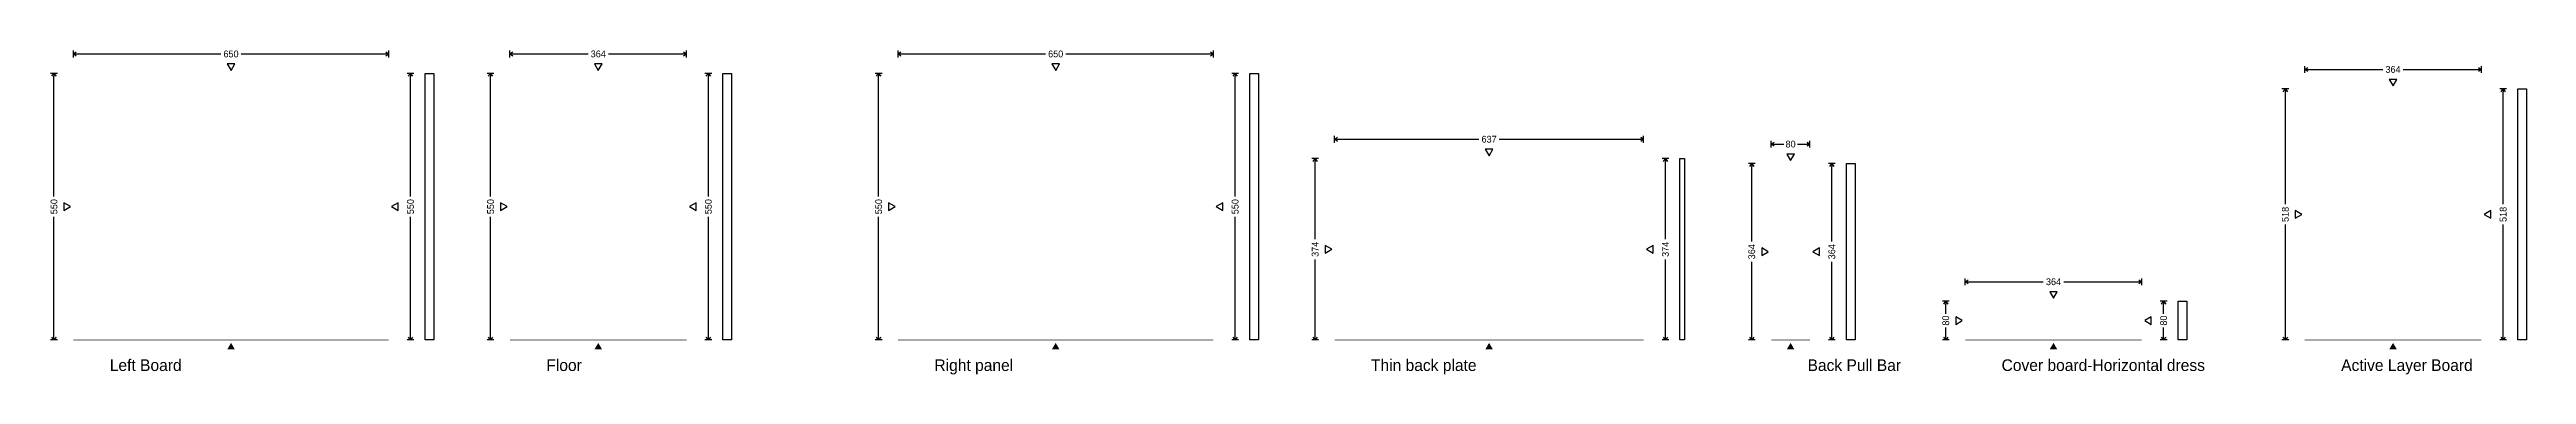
# Model space of a CAD drawing. Header units: metres. Extents: x -949 to 4157, y -71 to 599.
import ezdxf

# ---------------------------------------------------------------- set-up
doc = ezdxf.new("R2010")
doc.units = ezdxf.units.M
doc.dimstyles.get("Standard").update_dxf_attribs({"dimtxt": 2.5, "dimasz": 2.5, "dimexe": 1.25, "dimexo": 0.625, "dimtad": 1, "dimdec": 0, "dimcen": 2.5, "dimadec": 0, "dimazin": 0, "dimtfac": 1, "dimtmove": 0, "dimatfit": 3, "dimarcsym": 0})

# ---------------------------------------------------------------- blocks, each defined once
blk = doc.blocks.new('elevational_view_001')
blk.add_lwpolyline([(0, 0, 0, 0, 0), (0, 550, 0, 0, 0), (650, 550, 0, 0, 0), (650, 0, 1.5, 1.5, 0), (0, 0, 0, 0, 0)], format="xyseb")
blk = doc.blocks.new('side_view_001')
blk.add_lwpolyline([(0, 0), (0, 550), (18, 550), (18, 0), (0, 0)])
blk = doc.blocks.new('_OPEN90')
at = {"color": 0, "linetype": 'BYBLOCK'}
blk.add_line((0, 0), (-1, 0), dxfattribs=at)
blk.add_lwpolyline([(-1, 0.71), (0, 0), (-1, -0.71)], dxfattribs=at)
blk = doc.blocks.new('*D1')
at = {"color": 1, "lineweight": -2}
for p, q in [((-933, 550), (-947, 550)), ((-940, 296), (-940, 544)), ((-940, 6), (-940, 254)), ((-933, 0), (-947, 0))]:
    blk.add_line(p, q, dxfattribs=at)
at = {"layer": 'DEFPOINTS'}
for p in [(-900, 550), (-940, 0), (-900, 0)]:
    blk.add_point(p, dxfattribs=at)
at = {"color": 1, "xscale": 6, "yscale": 6}
for p, rotation in [((-940, 550), 90), ((-940, 0), 270)]:
    blk.add_blockref('_OPEN90', p, dxfattribs=dict(at, rotation=rotation))
at = {"insert": (-940, 275), "char_height": 14, "attachment_point": 5, "rotation": 90}
blk.add_mtext('550', dxfattribs=at)
blk = doc.blocks.new('*D2')
at = {"color": 1, "lineweight": -2}
for p, q in [((-900, 583), (-900, 597)), ((-894, 590), (-596, 590)), ((-554, 590), (-256, 590)), ((-250, 583), (-250, 597))]:
    blk.add_line(p, q, dxfattribs=at)
at = {"layer": 'DEFPOINTS'}
for p in [(-900, 590), (-900, 550), (-250, 550)]:
    blk.add_point(p, dxfattribs=at)
at = {"color": 1, "xscale": 6, "yscale": 6, "rotation": 180}
blk.add_blockref('_OPEN90', (-900, 590), dxfattribs=at)
at = {"color": 1, "xscale": 6, "yscale": 6}
blk.add_blockref('_OPEN90', (-250, 590), dxfattribs=at)
at = {"insert": (-575, 590), "char_height": 14, "attachment_point": 5}
blk.add_mtext('650', dxfattribs=at)
blk = doc.blocks.new('*D3')
at = {"color": 1, "lineweight": -2}
for p, q in [((-198, 550), (-212, 550)), ((-205, 296), (-205, 544)), ((-205, 6), (-205, 254)), ((-198, 0), (-212, 0))]:
    blk.add_line(p, q, dxfattribs=at)
at = {"layer": 'DEFPOINTS'}
for p in [(-175, 550), (-205, 0), (-175, 0)]:
    blk.add_point(p, dxfattribs=at)
at = {"color": 1, "xscale": 6, "yscale": 6}
for p, rotation in [((-205, 550), 90), ((-205, 0), 270)]:
    blk.add_blockref('_OPEN90', p, dxfattribs=dict(at, rotation=rotation))
at = {"insert": (-205, 275), "char_height": 14, "attachment_point": 5, "rotation": 90}
blk.add_mtext('550', dxfattribs=at)
blk = doc.blocks.new('triangle1')
at = {"color": 1}
blk.add_lwpolyline([(1, 0), (-0.5, 0.87), (-0.5, -0.87), (1, 0), (1, 0)], dxfattribs=at)
blk = doc.blocks.new('triangle2')
at = {"color": 1}
blk.add_lwpolyline([(1, 0), (-0.5, 0.87), (-0.5, -0.87), (1, 0), (1, 0)], dxfattribs=at)
blk = doc.blocks.new('triangle3')
at = {"color": 1}
blk.add_lwpolyline([(1, 0), (-0.5, 0.87), (-0.5, -0.87), (1, 0), (1, 0)], dxfattribs=at)
blk = doc.blocks.new('triangle4')
blk.add_hatch(color=1).paths.add_polyline_path([(1, 0), (-0.5, 0.87), (-0.5, -0.87), (1, 0)])
blk = doc.blocks.new('elevational_view_002')
blk.add_lwpolyline([(0, 0, 0, 0, 0), (0, 550, 0, 0, 0), (650, 550, 0, 0, 0), (650, 0, 1.5, 1.5, 0), (0, 0, 0, 0, 0)], format="xyseb")
blk = doc.blocks.new('side_view_002')
blk.add_lwpolyline([(0, 0), (0, 550), (18, 550), (18, 0), (0, 0)])
blk = doc.blocks.new('*D4')
at = {"color": 1, "lineweight": -2}
for p, q in [((767, 550), (753, 550)), ((760, 296), (760, 544)), ((760, 6), (760, 254)), ((767, 0), (753, 0))]:
    blk.add_line(p, q, dxfattribs=at)
at = {"layer": 'DEFPOINTS'}
for p in [(800, 550), (760, 0), (800, 0)]:
    blk.add_point(p, dxfattribs=at)
at = {"color": 1, "xscale": 6, "yscale": 6}
for p, rotation in [((760, 550), 90), ((760, 0), 270)]:
    blk.add_blockref('_OPEN90', p, dxfattribs=dict(at, rotation=rotation))
at = {"insert": (760, 275), "char_height": 14, "attachment_point": 5, "rotation": 90}
blk.add_mtext('550', dxfattribs=at)
blk = doc.blocks.new('*D5')
at = {"color": 1, "lineweight": -2}
for p, q in [((800, 583), (800, 597)), ((806, 590), (1104, 590)), ((1146, 590), (1444, 590)), ((1450, 583), (1450, 597))]:
    blk.add_line(p, q, dxfattribs=at)
at = {"layer": 'DEFPOINTS'}
for p in [(800, 590), (800, 550), (1450, 550)]:
    blk.add_point(p, dxfattribs=at)
at = {"color": 1, "xscale": 6, "yscale": 6, "rotation": 180}
blk.add_blockref('_OPEN90', (800, 590), dxfattribs=at)
at = {"color": 1, "xscale": 6, "yscale": 6}
blk.add_blockref('_OPEN90', (1450, 590), dxfattribs=at)
at = {"insert": (1125, 590), "char_height": 14, "attachment_point": 5}
blk.add_mtext('650', dxfattribs=at)
blk = doc.blocks.new('*D6')
at = {"color": 1, "lineweight": -2}
for p, q in [((1502, 550), (1488, 550)), ((1495, 296), (1495, 544)), ((1495, 6), (1495, 254)), ((1502, 0), (1488, 0))]:
    blk.add_line(p, q, dxfattribs=at)
at = {"layer": 'DEFPOINTS'}
for p in [(1525, 550), (1495, 0), (1525, 0)]:
    blk.add_point(p, dxfattribs=at)
at = {"color": 1, "xscale": 6, "yscale": 6}
for p, rotation in [((1495, 550), 90), ((1495, 0), 270)]:
    blk.add_blockref('_OPEN90', p, dxfattribs=dict(at, rotation=rotation))
at = {"insert": (1495, 275), "char_height": 14, "attachment_point": 5, "rotation": 90}
blk.add_mtext('550', dxfattribs=at)
blk = doc.blocks.new('triangle5')
at = {"color": 1}
blk.add_lwpolyline([(1, 0), (-0.5, 0.87), (-0.5, -0.87), (1, 0), (1, 0)], dxfattribs=at)
blk = doc.blocks.new('triangle6')
at = {"color": 1}
blk.add_lwpolyline([(1, 0), (-0.5, 0.87), (-0.5, -0.87), (1, 0), (1, 0)], dxfattribs=at)
blk = doc.blocks.new('triangle7')
at = {"color": 1}
blk.add_lwpolyline([(1, 0), (-0.5, 0.87), (-0.5, -0.87), (1, 0), (1, 0)], dxfattribs=at)
blk = doc.blocks.new('triangle8')
blk.add_hatch(color=1).paths.add_polyline_path([(1, 0), (-0.5, 0.87), (-0.5, -0.87), (1, 0)])
blk = doc.blocks.new('elevational_view_003')
blk.add_lwpolyline([(0, 0, 0, 0, 0), (0, 550, 0, 0, 0), (364, 550, 0, 0, 0), (364, 0, 1.5, 1.5, 0), (0, 0, 0, 0, 0)], format="xyseb")
blk = doc.blocks.new('side_view_003')
blk.add_lwpolyline([(0, 0), (0, 550), (18, 550), (18, 0), (0, 0)])
blk = doc.blocks.new('*D7')
at = {"color": 1, "lineweight": -2}
for p, q in [((-33, 550), (-47, 550)), ((-40, 296), (-40, 544)), ((-40, 6), (-40, 254)), ((-33, 0), (-47, 0))]:
    blk.add_line(p, q, dxfattribs=at)
at = {"layer": 'DEFPOINTS'}
for p in [(0, 550), (-40, 0), (0, 0)]:
    blk.add_point(p, dxfattribs=at)
at = {"color": 1, "xscale": 6, "yscale": 6}
for p, rotation in [((-40, 550), 90), ((-40, 0), 270)]:
    blk.add_blockref('_OPEN90', p, dxfattribs=dict(at, rotation=rotation))
at = {"insert": (-40, 275), "char_height": 14, "attachment_point": 5, "rotation": 90}
blk.add_mtext('550', dxfattribs=at)
blk = doc.blocks.new('*D8')
at = {"color": 1, "lineweight": -2}
for p, q in [((0, 583), (0, 597)), ((6, 590), (161, 590)), ((203, 590), (358, 590)), ((364, 583), (364, 597))]:
    blk.add_line(p, q, dxfattribs=at)
at = {"layer": 'DEFPOINTS'}
for p in [(0, 590), (0, 550), (364, 550)]:
    blk.add_point(p, dxfattribs=at)
at = {"color": 1, "xscale": 6, "yscale": 6, "rotation": 180}
blk.add_blockref('_OPEN90', (0, 590), dxfattribs=at)
at = {"color": 1, "xscale": 6, "yscale": 6}
blk.add_blockref('_OPEN90', (364, 590), dxfattribs=at)
at = {"insert": (182, 590), "char_height": 14, "attachment_point": 5}
blk.add_mtext('364', dxfattribs=at)
blk = doc.blocks.new('*D9')
at = {"color": 1, "lineweight": -2}
for p, q in [((416, 550), (402, 550)), ((409, 296), (409, 544)), ((409, 6), (409, 254)), ((416, 0), (402, 0))]:
    blk.add_line(p, q, dxfattribs=at)
at = {"layer": 'DEFPOINTS'}
for p in [(439, 550), (409, 0), (439, 0)]:
    blk.add_point(p, dxfattribs=at)
at = {"color": 1, "xscale": 6, "yscale": 6}
for p, rotation in [((409, 550), 90), ((409, 0), 270)]:
    blk.add_blockref('_OPEN90', p, dxfattribs=dict(at, rotation=rotation))
at = {"insert": (409, 275), "char_height": 14, "attachment_point": 5, "rotation": 90}
blk.add_mtext('550', dxfattribs=at)
blk = doc.blocks.new('triangle9')
at = {"color": 1}
blk.add_lwpolyline([(1, 0), (-0.5, 0.87), (-0.5, -0.87), (1, 0), (1, 0)], dxfattribs=at)
blk = doc.blocks.new('triangle10')
at = {"color": 1}
blk.add_lwpolyline([(1, 0), (-0.5, 0.87), (-0.5, -0.87), (1, 0), (1, 0)], dxfattribs=at)
blk = doc.blocks.new('triangle11')
at = {"color": 1}
blk.add_lwpolyline([(1, 0), (-0.5, 0.87), (-0.5, -0.87), (1, 0), (1, 0)], dxfattribs=at)
blk = doc.blocks.new('triangle12')
blk.add_hatch(color=1).paths.add_polyline_path([(1, 0), (-0.5, 0.87), (-0.5, -0.87), (1, 0)])
blk = doc.blocks.new('elevational_view_004')
blk.add_lwpolyline([(0, 0, 0, 0, 0), (0, 374, 0, 0, 0), (637, 374, 0, 0, 0), (637, 0, 1.5, 1.5, 0), (0, 0, 0, 0, 0)], format="xyseb")
blk = doc.blocks.new('side_view_004')
blk.add_lwpolyline([(0, 0), (0, 374), (9, 374), (9, 0), (0, 0)])
blk = doc.blocks.new('*D10')
at = {"color": 1, "lineweight": -2}
for p, q in [((1667, 374), (1653, 374)), ((1660, 208), (1660, 368)), ((1660, 6), (1660, 166)), ((1667, 0), (1653, 0))]:
    blk.add_line(p, q, dxfattribs=at)
at = {"layer": 'DEFPOINTS'}
for p in [(1700, 374), (1660, 0), (1700, 0)]:
    blk.add_point(p, dxfattribs=at)
at = {"color": 1, "xscale": 6, "yscale": 6}
for p, rotation in [((1660, 374), 90), ((1660, 0), 270)]:
    blk.add_blockref('_OPEN90', p, dxfattribs=dict(at, rotation=rotation))
at = {"insert": (1660, 187), "char_height": 14, "attachment_point": 5, "rotation": 90}
blk.add_mtext('374', dxfattribs=at)
blk = doc.blocks.new('*D11')
at = {"color": 1, "lineweight": -2}
for p, q in [((1700, 407), (1700, 421)), ((1706, 414), (1997.5, 414)), ((2039.5, 414), (2331, 414)), ((2337, 407), (2337, 421))]:
    blk.add_line(p, q, dxfattribs=at)
at = {"layer": 'DEFPOINTS'}
for p in [(1700, 414), (1700, 374), (2337, 374)]:
    blk.add_point(p, dxfattribs=at)
at = {"color": 1, "xscale": 6, "yscale": 6, "rotation": 180}
blk.add_blockref('_OPEN90', (1700, 414), dxfattribs=at)
at = {"color": 1, "xscale": 6, "yscale": 6}
blk.add_blockref('_OPEN90', (2337, 414), dxfattribs=at)
at = {"insert": (2018.5, 414), "char_height": 14, "attachment_point": 5}
blk.add_mtext('637', dxfattribs=at)
blk = doc.blocks.new('*D12')
at = {"color": 1, "lineweight": -2}
for p, q in [((2389, 374), (2375, 374)), ((2382, 208), (2382, 368)), ((2382, 6), (2382, 166)), ((2389, 0), (2375, 0))]:
    blk.add_line(p, q, dxfattribs=at)
at = {"layer": 'DEFPOINTS'}
for p in [(2412, 374), (2382, 0), (2412, 0)]:
    blk.add_point(p, dxfattribs=at)
at = {"color": 1, "xscale": 6, "yscale": 6}
for p, rotation in [((2382, 374), 90), ((2382, 0), 270)]:
    blk.add_blockref('_OPEN90', p, dxfattribs=dict(at, rotation=rotation))
at = {"insert": (2382, 187), "char_height": 14, "attachment_point": 5, "rotation": 90}
blk.add_mtext('374', dxfattribs=at)
blk = doc.blocks.new('triangle13')
at = {"color": 1}
blk.add_lwpolyline([(1, 0), (-0.5, 0.87), (-0.5, -0.87), (1, 0), (1, 0)], dxfattribs=at)
blk = doc.blocks.new('triangle14')
at = {"color": 1}
blk.add_lwpolyline([(1, 0), (-0.5, 0.87), (-0.5, -0.87), (1, 0), (1, 0)], dxfattribs=at)
blk = doc.blocks.new('triangle15')
at = {"color": 1}
blk.add_lwpolyline([(1, 0), (-0.5, 0.87), (-0.5, -0.87), (1, 0), (1, 0)], dxfattribs=at)
blk = doc.blocks.new('triangle16')
blk.add_hatch(color=1).paths.add_polyline_path([(1, 0), (-0.5, 0.87), (-0.5, -0.87), (1, 0)])
blk = doc.blocks.new('elevational_view_005')
blk.add_lwpolyline([(0, 0, 0, 0, 0), (0, 364, 0, 0, 0), (80, 364, 0, 0, 0), (80, 0, 1.5, 1.5, 0), (0, 0, 0, 0, 0)], format="xyseb")
blk = doc.blocks.new('side_view_005')
blk.add_lwpolyline([(0, 0), (0, 364), (18, 364), (18, 0), (0, 0)])
blk = doc.blocks.new('*D13')
at = {"color": 1, "lineweight": -2}
for p, q in [((2567, 364), (2553, 364)), ((2560, 203), (2560, 358)), ((2560, 6), (2560, 161)), ((2567, 0), (2553, 0))]:
    blk.add_line(p, q, dxfattribs=at)
at = {"layer": 'DEFPOINTS'}
for p in [(2600, 364), (2560, 0), (2600, 0)]:
    blk.add_point(p, dxfattribs=at)
at = {"color": 1, "xscale": 6, "yscale": 6}
for p, rotation in [((2560, 364), 90), ((2560, 0), 270)]:
    blk.add_blockref('_OPEN90', p, dxfattribs=dict(at, rotation=rotation))
at = {"insert": (2560, 182), "char_height": 14, "attachment_point": 5, "rotation": 90}
blk.add_mtext('364', dxfattribs=at)
blk = doc.blocks.new('*D14')
at = {"color": 1, "lineweight": -2}
for p, q in [((2600, 397), (2600, 411)), ((2680, 397), (2680, 411)), ((2606, 404), (2626, 404)), ((2654, 404), (2674, 404))]:
    blk.add_line(p, q, dxfattribs=at)
at = {"layer": 'DEFPOINTS'}
for p in [(2600, 404), (2600, 364), (2680, 364)]:
    blk.add_point(p, dxfattribs=at)
at = {"color": 1, "xscale": 6, "yscale": 6, "rotation": 180}
blk.add_blockref('_OPEN90', (2600, 404), dxfattribs=at)
at = {"color": 1, "xscale": 6, "yscale": 6}
blk.add_blockref('_OPEN90', (2680, 404), dxfattribs=at)
at = {"insert": (2640, 404), "char_height": 14, "attachment_point": 5}
blk.add_mtext('80', dxfattribs=at)
blk = doc.blocks.new('*D15')
at = {"color": 1, "lineweight": -2}
for p, q in [((2732, 364), (2718, 364)), ((2725, 203), (2725, 358)), ((2725, 6), (2725, 161)), ((2732, 0), (2718, 0))]:
    blk.add_line(p, q, dxfattribs=at)
at = {"layer": 'DEFPOINTS'}
for p in [(2755, 364), (2725, 0), (2755, 0)]:
    blk.add_point(p, dxfattribs=at)
at = {"color": 1, "xscale": 6, "yscale": 6}
for p, rotation in [((2725, 364), 90), ((2725, 0), 270)]:
    blk.add_blockref('_OPEN90', p, dxfattribs=dict(at, rotation=rotation))
at = {"insert": (2725, 182), "char_height": 14, "attachment_point": 5, "rotation": 90}
blk.add_mtext('364', dxfattribs=at)
blk = doc.blocks.new('triangle17')
at = {"color": 1}
blk.add_lwpolyline([(1, 0), (-0.5, 0.87), (-0.5, -0.87), (1, 0), (1, 0)], dxfattribs=at)
blk = doc.blocks.new('triangle18')
at = {"color": 1}
blk.add_lwpolyline([(1, 0), (-0.5, 0.87), (-0.5, -0.87), (1, 0), (1, 0)], dxfattribs=at)
blk = doc.blocks.new('triangle19')
at = {"color": 1}
blk.add_lwpolyline([(1, 0), (-0.5, 0.87), (-0.5, -0.87), (1, 0), (1, 0)], dxfattribs=at)
blk = doc.blocks.new('triangle20')
blk.add_hatch(color=1).paths.add_polyline_path([(1, 0), (-0.5, 0.87), (-0.5, -0.87), (1, 0)])
blk = doc.blocks.new('elevational_view_006')
blk.add_lwpolyline([(0, 0, 0, 0, 0), (0, 80, 0, 0, 0), (364, 80, 0, 0, 0), (364, 0, 1.5, 1.5, 0), (0, 0, 0, 0, 0)], format="xyseb")
blk = doc.blocks.new('side_view_006')
blk.add_lwpolyline([(0, 0), (0, 80), (18, 80), (18, 0), (0, 0)])
blk = doc.blocks.new('*D16')
at = {"color": 1, "lineweight": -2}
for p, q in [((2967, 80), (2953, 80)), ((2960, 54), (2960, 74)), ((2967, 0), (2953, 0)), ((2960, 6), (2960, 26))]:
    blk.add_line(p, q, dxfattribs=at)
at = {"layer": 'DEFPOINTS'}
for p in [(3000, 80), (2960, 0), (3000, 0)]:
    blk.add_point(p, dxfattribs=at)
at = {"color": 1, "xscale": 6, "yscale": 6}
for p, rotation in [((2960, 80), 90), ((2960, 0), 270)]:
    blk.add_blockref('_OPEN90', p, dxfattribs=dict(at, rotation=rotation))
at = {"insert": (2960, 40), "char_height": 14, "attachment_point": 5, "rotation": 90}
blk.add_mtext('80', dxfattribs=at)
blk = doc.blocks.new('*D17')
at = {"color": 1, "lineweight": -2}
for p, q in [((3000, 113), (3000, 127)), ((3006, 120), (3161, 120)), ((3203, 120), (3358, 120)), ((3364, 113), (3364, 127))]:
    blk.add_line(p, q, dxfattribs=at)
at = {"layer": 'DEFPOINTS'}
for p in [(3000, 120), (3000, 80), (3364, 80)]:
    blk.add_point(p, dxfattribs=at)
at = {"color": 1, "xscale": 6, "yscale": 6, "rotation": 180}
blk.add_blockref('_OPEN90', (3000, 120), dxfattribs=at)
at = {"color": 1, "xscale": 6, "yscale": 6}
blk.add_blockref('_OPEN90', (3364, 120), dxfattribs=at)
at = {"insert": (3182, 120), "char_height": 14, "attachment_point": 5}
blk.add_mtext('364', dxfattribs=at)
blk = doc.blocks.new('*D18')
at = {"color": 1, "lineweight": -2}
for p, q in [((3416, 80), (3402, 80)), ((3409, 54), (3409, 74)), ((3416, 0), (3402, 0)), ((3409, 6), (3409, 26))]:
    blk.add_line(p, q, dxfattribs=at)
at = {"layer": 'DEFPOINTS'}
for p in [(3439, 80), (3409, 0), (3439, 0)]:
    blk.add_point(p, dxfattribs=at)
at = {"color": 1, "xscale": 6, "yscale": 6}
for p, rotation in [((3409, 80), 90), ((3409, 0), 270)]:
    blk.add_blockref('_OPEN90', p, dxfattribs=dict(at, rotation=rotation))
at = {"insert": (3409, 40), "char_height": 14, "attachment_point": 5, "rotation": 90}
blk.add_mtext('80', dxfattribs=at)
blk = doc.blocks.new('triangle21')
at = {"color": 1}
blk.add_lwpolyline([(1, 0), (-0.5, 0.87), (-0.5, -0.87), (1, 0), (1, 0)], dxfattribs=at)
blk = doc.blocks.new('triangle22')
at = {"color": 1}
blk.add_lwpolyline([(1, 0), (-0.5, 0.87), (-0.5, -0.87), (1, 0), (1, 0)], dxfattribs=at)
blk = doc.blocks.new('triangle23')
at = {"color": 1}
blk.add_lwpolyline([(1, 0), (-0.5, 0.87), (-0.5, -0.87), (1, 0), (1, 0)], dxfattribs=at)
blk = doc.blocks.new('triangle24')
blk.add_hatch(color=1).paths.add_polyline_path([(1, 0), (-0.5, 0.87), (-0.5, -0.87), (1, 0)])
blk = doc.blocks.new('elevational_view_007')
blk.add_lwpolyline([(0, 0, 0, 0, 0), (0, 518, 0, 0, 0), (364, 518, 0, 0, 0), (364, 0, 1.5, 1.5, 0), (0, 0, 0, 0, 0)], format="xyseb")
blk = doc.blocks.new('side_view_007')
blk.add_lwpolyline([(0, 0), (0, 518), (18, 518), (18, 0), (0, 0)])
blk = doc.blocks.new('*D19')
at = {"color": 1, "lineweight": -2}
for p, q in [((3667, 518), (3653, 518)), ((3660, 280), (3660, 512)), ((3660, 6), (3660, 238)), ((3667, 0), (3653, 0))]:
    blk.add_line(p, q, dxfattribs=at)
at = {"layer": 'DEFPOINTS'}
for p in [(3700, 518), (3660, 0), (3700, 0)]:
    blk.add_point(p, dxfattribs=at)
at = {"color": 1, "xscale": 6, "yscale": 6}
for p, rotation in [((3660, 518), 90), ((3660, 0), 270)]:
    blk.add_blockref('_OPEN90', p, dxfattribs=dict(at, rotation=rotation))
at = {"insert": (3660, 259), "char_height": 14, "attachment_point": 5, "rotation": 90}
blk.add_mtext('518', dxfattribs=at)
blk = doc.blocks.new('*D20')
at = {"color": 1, "lineweight": -2}
for p, q in [((3700, 551), (3700, 565)), ((4064, 551), (4064, 565)), ((3706, 558), (3861, 558)), ((3903, 558), (4058, 558))]:
    blk.add_line(p, q, dxfattribs=at)
at = {"layer": 'DEFPOINTS'}
for p in [(3700, 558), (3700, 518), (4064, 518)]:
    blk.add_point(p, dxfattribs=at)
at = {"color": 1, "xscale": 6, "yscale": 6, "rotation": 180}
blk.add_blockref('_OPEN90', (3700, 558), dxfattribs=at)
at = {"color": 1, "xscale": 6, "yscale": 6}
blk.add_blockref('_OPEN90', (4064, 558), dxfattribs=at)
at = {"insert": (3882, 558), "char_height": 14, "attachment_point": 5}
blk.add_mtext('364', dxfattribs=at)
blk = doc.blocks.new('*D21')
at = {"color": 1, "lineweight": -2}
for p, q in [((4116, 518), (4102, 518)), ((4109, 280), (4109, 512)), ((4109, 6), (4109, 238)), ((4116, 0), (4102, 0))]:
    blk.add_line(p, q, dxfattribs=at)
at = {"layer": 'DEFPOINTS'}
for p in [(4139, 518), (4109, 0), (4139, 0)]:
    blk.add_point(p, dxfattribs=at)
at = {"color": 1, "xscale": 6, "yscale": 6}
for p, rotation in [((4109, 518), 90), ((4109, 0), 270)]:
    blk.add_blockref('_OPEN90', p, dxfattribs=dict(at, rotation=rotation))
at = {"insert": (4109, 259), "char_height": 14, "attachment_point": 5, "rotation": 90}
blk.add_mtext('518', dxfattribs=at)
blk = doc.blocks.new('triangle25')
at = {"color": 1}
blk.add_lwpolyline([(1, 0), (-0.5, 0.87), (-0.5, -0.87), (1, 0), (1, 0)], dxfattribs=at)
blk = doc.blocks.new('triangle26')
at = {"color": 1}
blk.add_lwpolyline([(1, 0), (-0.5, 0.87), (-0.5, -0.87), (1, 0), (1, 0)], dxfattribs=at)
blk = doc.blocks.new('triangle27')
at = {"color": 1}
blk.add_lwpolyline([(1, 0), (-0.5, 0.87), (-0.5, -0.87), (1, 0), (1, 0)], dxfattribs=at)
blk = doc.blocks.new('triangle28')
blk.add_hatch(color=1).paths.add_polyline_path([(1, 0), (-0.5, 0.87), (-0.5, -0.87), (1, 0)])

msp = doc.modelspace()

# ---------------------------------------------------------------- block references
at = {"xscale": 9, "yscale": 9}
for name, p, rotation in [('triangle2', (-575, 565), -90), ('triangle10', (182, 565), -90), ('triangle6', (1125, 565), -90), ('triangle26', (3882, 533), -90), ('triangle14', (2018.5, 389), -90), ('triangle18', (2640, 379), -90), ('triangle3', (-235, 275), 180), ('triangle11', (379, 275), 180), ('triangle7', (1465, 275), 180), ('triangle27', (4079, 259), 180), ('triangle15', (2352, 187), 180), ('triangle19', (2695, 182), 180), ('triangle22', (3182, 95), -90), ('triangle23', (3379, 40), 180), ('triangle4', (-575, -15), 90), ('triangle12', (182, -15), 90), ('triangle8', (1125, -15), 90), ('triangle16', (2018.5, -15), 90), ('triangle20', (2640, -15), 90), ('triangle24', (3182, -15), 90), ('triangle28', (3882, -15), 90)]:
    msp.add_blockref(name, p, dxfattribs=dict(at, rotation=rotation))
for name, p in [('elevational_view_001', (-900, 0)), ('side_view_001', (-175, 0)), ('elevational_view_003', (0, 0)), ('side_view_003', (439, 0)), ('elevational_view_002', (800, 0)), ('side_view_002', (1525, 0)), ('elevational_view_007', (3700, 0)), ('side_view_007', (4139, 0)), ('elevational_view_004', (1700, 0)), ('side_view_004', (2412, 0)), ('elevational_view_005', (2600, 0)), ('side_view_005', (2755, 0)), ('elevational_view_006', (3000, 0)), ('side_view_006', (3439, 0))]:
    msp.add_blockref(name, p)
for name, p in [('triangle1', (-915, 275)), ('triangle9', (-15, 275)), ('triangle5', (785, 275)), ('triangle25', (3685, 259)), ('triangle13', (1685, 187)), ('triangle17', (2585, 182)), ('triangle21', (2985, 40))]:
    msp.add_blockref(name, p, dxfattribs=at)

# ---------------------------------------------------------------- texts
at = {"char_height": 24, "attachment_point": 1}
for s, insert in [('Left Board', (-825, -40)), ('Floor', (75, -40)), ('Right panel', (875, -40)), ('Thin back plate', (1775, -40)), ('Back Pull Bar', (2675, -40)), ('Cover board-Horizontal dress', (3075, -40)), ('Active Layer Board', (3775, -40))]:
    msp.add_mtext(s, dxfattribs=dict(at, insert=insert))

# ---------------------------------------------------------------- dimensions: what is measured, and where the dimension line sits
for base, p1, p2, picture, middle in [((-900, 590), (-900, 550), (-250, 550), '*D2', (-575, 590)), ((0, 590), (0, 550), (364, 550), '*D8', (182, 590)), ((800, 590), (800, 550), (1450, 550), '*D5', (1125, 590)), ((3700, 558), (3700, 518), (4064, 518), '*D20', (3882, 558)), ((1700, 414), (1700, 374), (2337, 374), '*D11', (2018.5, 414)), ((2600, 404), (2600, 364), (2680, 364), '*D14', (2640, 404)), ((3000, 120), (3000, 80), (3364, 80), '*D17', (3182, 120))]:
    dim = msp.add_linear_dim(base=base, p1=p1, p2=p2, dimstyle='Standard', override={"dimtxt": 14, "dimasz": 6, "dimexe": 7, "dimtad": 0, "dimblk": 'OPEN90', "dimsah": 0, "dimtsz": 0, "dimclrd": 1, "dimclre": 1, "dimfxl": 7, "dimfxlon": 1})
    dim.commit()
    dim.dimension.update_dxf_attribs({"geometry": picture, "text_midpoint": middle})
for base, p1, p2, picture, middle in [((-940, 0), (-900, 0), (-900, 550), '*D1', (-940, 275)), ((-205, 0), (-175, 0), (-175, 550), '*D3', (-205, 275)), ((-40, 0), (0, 0), (0, 550), '*D7', (-40, 275)), ((409, 0), (439, 0), (439, 550), '*D9', (409, 275)), ((760, 0), (800, 0), (800, 550), '*D4', (760, 275)), ((1495, 0), (1525, 0), (1525, 550), '*D6', (1495, 275)), ((3660, 0), (3700, 0), (3700, 518), '*D19', (3660, 259)), ((4109, 0), (4139, 0), (4139, 518), '*D21', (4109, 259)), ((1660, 0), (1700, 0), (1700, 374), '*D10', (1660, 187)), ((2382, 0), (2412, 0), (2412, 374), '*D12', (2382, 187)), ((2560, 0), (2600, 0), (2600, 364), '*D13', (2560, 182)), ((2725, 0), (2755, 0), (2755, 364), '*D15', (2725, 182)), ((2960, 0), (3000, 0), (3000, 80), '*D16', (2960, 40)), ((3409, 0), (3439, 0), (3439, 80), '*D18', (3409, 40))]:
    dim = msp.add_linear_dim(base=base, p1=p1, p2=p2, angle=90, dimstyle='Standard', override={"dimtxt": 14, "dimasz": 6, "dimexe": 7, "dimtad": 0, "dimblk": 'OPEN90', "dimsah": 0, "dimtsz": 0, "dimclrd": 1, "dimclre": 1, "dimfxl": 7, "dimfxlon": 1})
    dim.commit()
    dim.dimension.update_dxf_attribs({"geometry": picture, "text_midpoint": middle})

doc.saveas('drawing.dxf')
